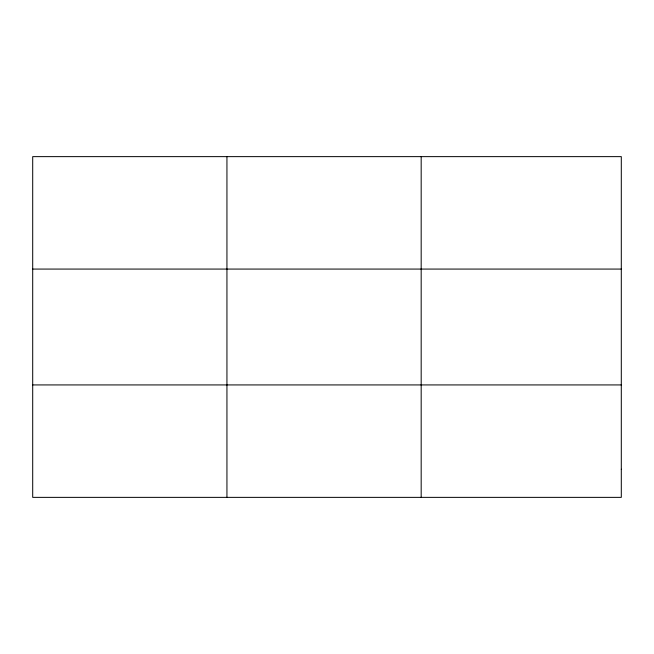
<?xml version="1.0" encoding="UTF-8"?>
<svg xmlns="http://www.w3.org/2000/svg" width="654" height="654" viewBox="0 0 654 654"><rect width="100%" height="100%" fill="white"/><g stroke="black" fill="none" stroke-linecap="round" stroke-linejoin="round"><path stroke-width="0.98" d="M226.938 156.633L226.938 497.367M421.176 156.633L421.176 497.367M32.7 269.072L621.3 269.072M32.7 384.928L621.3 384.928M621.3 469.253L621.3 497.367L32.7 497.367L32.7 156.633L621.3 156.633L621.3 469.253"/></g></svg>
